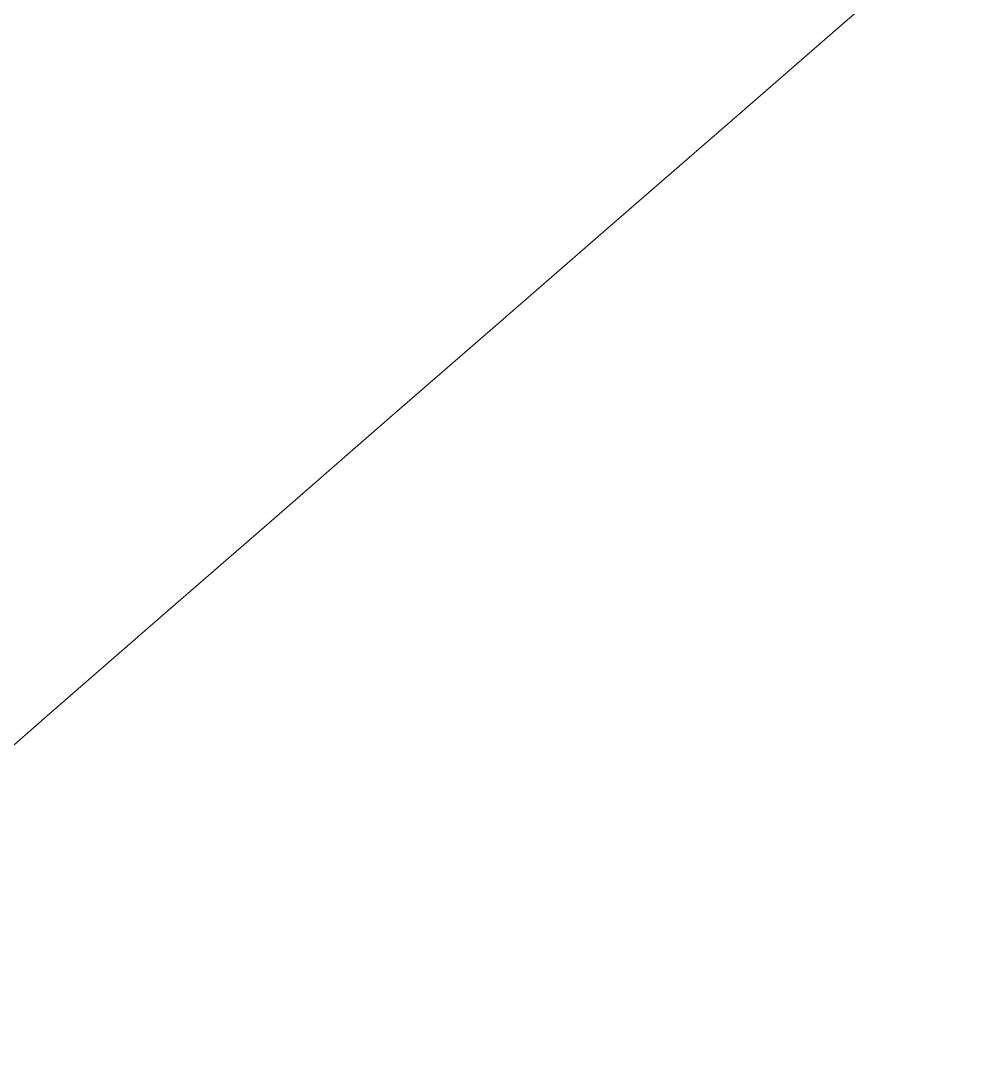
# Model space of a CAD drawing. Header units: millimetres. Extents: x -9018 to 25736, y -24663 to -1750.
# Drawn here: x -6652.7383 to -6652.6286, y -15981.6575 to -15981.5373 of the extents above; entities that cross this region are included whole.
import ezdxf

# ---------------------------------------------------------------- set-up
doc = ezdxf.new("R2010")
doc.units = ezdxf.units.MM
doc.layers.add('A-DETL-MBND', color=5, linetype='Continuous', lineweight=9)

# ---------------------------------------------------------------- blocks, each defined once
blk = doc.blocks.new('CRT_Veg_Vaso Hera Caída - Único-3794296-2 PAV')
at = {"layer": 'A-DETL-MBND'}
for points, knots in [([(-51.41402, -214.38968), (-49.87801, -213.185), (-46.80124, -210.78939), (-42.94752, -207.82449), (-39.88887, -205.46793), (-37.61062, -203.70799), (-35.32971, -201.95306), (-33.03354, -200.20451), (-30.71838, -198.4476), (-27.63004, -196.09607), (-23.80343, -193.18446), (-19.32011, -189.83339), (-15.01319, -186.51816), (-11.49104, -183.60777), (-9.15487, -181.58908), (-8.043, -180.6076), (-7.42482, -180.05638), (-6.97194, -179.65043), (-6.52411, -179.24483), (-5.92729, -178.69629), (-4.89333, -177.72822), (-3.46959, -176.35235), (-1.91769, -174.81579), (-0.60159, -173.51787), (0.46779, -172.51236), (1.35992, -171.70373), (2.08297, -171.07289), (2.66753, -170.57045), (3.12408, -170.19429), (3.55497, -169.90732), (3.69353, -169.92457), (3.71161, -170.04327)], [0, 0, 0, 0, 0.0625, 0.125, 0.15625, 0.1875, 0.21875, 0.25, 0.28125, 0.3125, 0.375, 0.4375, 0.5, 0.5625, 0.59375, 0.609375, 0.617188, 0.625, 0.632812, 0.640625, 0.65625, 0.6875, 0.71875, 0.75, 0.78125, 0.8125, 0.84375, 0.875, 0.90625, 0.9375, 1, 1, 1, 1]), ([(4.63832, -170.49973), (4.58313, -170.44805), (4.42218, -170.47165), (4.0899, -170.67507), (3.8585, -170.83999), (3.6617, -170.99135), (3.45051, -171.15633), (3.1551, -171.38687), (2.57307, -171.86029), (1.67831, -172.67776), (0.30362, -174.05117), (-0.93666, -175.29147), (-2.08784, -176.42042), (-2.92422, -177.22327), (-3.40634, -177.68108), (-3.88735, -178.13371), (-4.49996, -178.70827), (-5.51915, -179.66302), (-6.8517, -180.89954), (-8.53096, -182.41932), (-10.26245, -183.92568), (-12.0604, -185.41463), (-13.93928, -186.91807), (-15.87071, -188.42503), (-17.82622, -189.93738), (-19.79776, -191.45554), (-22.47031, -193.49215), (-25.8561, -196.05159), (-29.30047, -198.68825), (-32.05974, -200.81112), (-34.11713, -202.38785), (-36.14004, -203.94096), (-38.13624, -205.4872), (-40.12618, -207.03426), (-42.80738, -209.11491), (-46.20314, -211.74678), (-48.92396, -213.87416), (-50.28662, -214.945)], [0, 0, 0, 0, 0.055556, 0.083333, 0.097222, 0.111111, 0.125, 0.138889, 0.166667, 0.222222, 0.25, 0.277778, 0.305556, 0.319444, 0.326389, 0.333333, 0.347222, 0.361111, 0.388889, 0.416667, 0.444444, 0.472222, 0.5, 0.527778, 0.555556, 0.583333, 0.611111, 0.666667, 0.722222, 0.75, 0.777778, 0.805556, 0.833333, 0.861111, 0.888889, 0.944444, 1, 1, 1, 1]), ([(-50.28662, -214.945), (-49.37567, -215.01164), (-47.49572, -215.04874), (-44.99762, -214.83555), (-42.95149, -214.53254), (-41.39753, -214.24076), (-39.79352, -213.85648), (-38.11129, -213.34877), (-36.35772, -212.7251), (-33.95616, -211.7574), (-30.82939, -210.24875), (-26.78294, -207.75313), (-22.67692, -204.80887), (-19.25797, -202.07388), (-16.89761, -199.98136), (-15.7456, -198.90602), (-15.09586, -198.28361), (-14.61393, -197.8134), (-14.13508, -197.33955), (-13.49786, -196.70204), (-12.38962, -195.5712), (-10.83366, -193.90998), (-9.02553, -191.83198), (-7.29924, -189.67822), (-5.61366, -187.39496), (-3.95498, -185.0012), (-2.36213, -182.57538), (-0.86782, -180.19837), (0.53041, -177.88416), (2.31672, -174.80999), (3.56783, -172.54168), (4.37192, -171.04626)], [0, 0, 0, 0, 0.0625, 0.125, 0.15625, 0.1875, 0.21875, 0.25, 0.28125, 0.3125, 0.375, 0.4375, 0.5, 0.5625, 0.59375, 0.609375, 0.617188, 0.625, 0.632812, 0.640625, 0.65625, 0.6875, 0.71875, 0.75, 0.78125, 0.8125, 0.84375, 0.875, 0.90625, 0.9375, 1, 1, 1, 1]), ([(-59.51466, -237.2171), (-58.11129, -236.52151), (-55.27088, -235.09373), (-51.63565, -233.2053), (-48.71335, -231.64108), (-46.51874, -230.44177), (-44.2948, -229.20199), (-42.01971, -227.9083), (-39.69367, -226.55502), (-36.55386, -224.68069), (-32.57632, -222.2131), (-27.70413, -219.01626), (-22.88285, -215.62528), (-18.87387, -212.56933), (-16.14827, -210.3543), (-14.83152, -209.24934), (-14.09329, -208.61988), (-13.54874, -208.15066), (-13.00834, -207.67983), (-12.28755, -207.04444), (-11.03379, -205.91996), (-9.28389, -204.29511), (-7.30625, -202.37391), (-5.51825, -200.56216), (-3.90857, -198.86776), (-2.42388, -197.24105), (-1.08064, -195.70781), (0.12296, -194.27635), (1.19349, -192.95232), (2.46284, -191.32449), (3.24486, -190.26486), (3.6991, -189.6328)], [0, 0, 0, 0, 0.0625, 0.125, 0.15625, 0.1875, 0.21875, 0.25, 0.28125, 0.3125, 0.375, 0.4375, 0.5, 0.5625, 0.59375, 0.609375, 0.617188, 0.625, 0.632812, 0.640625, 0.65625, 0.6875, 0.71875, 0.75, 0.78125, 0.8125, 0.84375, 0.875, 0.90625, 0.9375, 1, 1, 1, 1]), ([(4.58529, -190.16367), (4.09337, -190.85146), (3.30245, -191.9218), (2.27923, -193.23653), (1.66567, -194.00516), (1.1884, -194.59327), (0.70361, -195.18044), (0.05293, -195.95529), (-1.12807, -197.32812), (-2.65985, -199.03719), (-4.64113, -201.13649), (-6.31807, -202.84504), (-7.81102, -204.3046), (-8.87216, -205.31039), (-9.47808, -205.87618), (-10.07989, -206.43251), (-10.83597, -207.12193), (-12.06965, -208.22713), (-13.64785, -209.60335), (-15.60153, -211.24534), (-17.60338, -212.86498), (-19.68247, -214.4828), (-21.83725, -216.0981), (-24.02607, -217.68125), (-25.47683, -218.69723), (-26.19865, -219.19535)], [0, 0, 0, 0, 0.0555556, 0.0833333, 0.0972222, 0.1111111, 0.125, 0.1388889, 0.1666667, 0.2222222, 0.25, 0.2777778, 0.3055556, 0.3194444, 0.3263889, 0.3333333, 0.3472222, 0.3611111, 0.3888889, 0.4166667, 0.4444444, 0.4722222, 0.5, 0.5277778, 0.5555556, 0.5555556, 0.5555556, 0.5555556]), ([(-58.43655, -237.86293), (-57.15075, -237.35714), (-54.53591, -236.29224), (-51.15729, -234.81343), (-48.42705, -233.55439), (-46.37002, -232.57298), (-44.27504, -231.53624), (-42.11755, -230.42583), (-39.89948, -229.23928), (-36.89204, -227.56767), (-33.05148, -225.304), (-28.27024, -222.2262), (-23.497, -218.88114), (-19.51797, -215.84462), (-16.7953, -213.6137), (-15.47469, -212.49226), (-14.73262, -211.85076), (-14.18416, -211.37086), (-13.63945, -210.88876), (-12.91304, -210.23861), (-11.64867, -209.08718), (-9.87853, -207.41586), (-7.85857, -205.40934), (-6.00005, -203.4657), (-4.28302, -201.5776), (-2.66387, -199.71215), (-1.16675, -197.90891), (0.19946, -196.19476), (1.43977, -194.57759), (2.95448, -192.52824), (3.93897, -191.12269), (4.53655, -190.24629)], [0, 0, 0, 0, 0.0625, 0.125, 0.15625, 0.1875, 0.21875, 0.25, 0.28125, 0.3125, 0.375, 0.4375, 0.5, 0.5625, 0.59375, 0.609375, 0.617188, 0.625, 0.632812, 0.640625, 0.65625, 0.6875, 0.71875, 0.75, 0.78125, 0.8125, 0.84375, 0.875, 0.90625, 0.9375, 1, 1, 1, 1]), ([(-35.57291, -235.56446), (-34.60668, -234.93408), (-32.67074, -233.64814), (-30.23007, -231.96222), (-28.30601, -230.59051), (-26.88073, -229.55263), (-25.43649, -228.47807), (-23.94316, -227.34146), (-22.39811, -226.13585), (-20.30554, -224.45852), (-17.65285, -222.24283), (-14.38164, -219.3345), (-11.16308, -216.25985), (-8.60458, -213.61813), (-6.86882, -211.71051), (-5.89985, -210.61019), (-5.18834, -209.7843), (-4.47853, -208.94154), (-3.52663, -207.78417), (-2.35751, -206.30904), (-1.04164, -204.56129), (0.12623, -202.92986), (1.14565, -201.43773), (2.07122, -200.02005), (2.76654, -198.90589), (3.28458, -198.04842), (3.77915, -197.21151), (4.35274, -196.20801), (5.17761, -194.70262), (5.70025, -193.68557), (6.01161, -193.05874)], [0, 0, 0, 0, 0.0625, 0.125, 0.15625, 0.1875, 0.21875, 0.25, 0.28125, 0.3125, 0.375, 0.4375, 0.5, 0.5625, 0.59375, 0.609375, 0.625, 0.640625, 0.65625, 0.6875, 0.71875, 0.75, 0.78125, 0.8125, 0.84375, 0.859375, 0.875, 0.90625, 0.9375, 1, 1, 1, 1]), ([(6.93899, -193.43941), (6.62875, -194.06555), (6.10805, -195.08185), (5.2866, -196.58661), (4.71551, -197.5899), (4.22329, -198.42658), (3.70793, -199.28368), (3.01642, -200.39734), (2.09605, -201.81475), (1.08215, -203.3075), (-0.07966, -204.94047), (-1.38852, -206.69019), (-2.55129, -208.16725), (-3.49797, -209.32629), (-4.2039, -210.17038), (-4.91154, -210.99769), (-5.87528, -212.10003), (-7.60179, -214.01154), (-10.14675, -216.6593), (-13.34986, -219.74303), (-16.6059, -222.66072), (-19.24678, -224.88403), (-21.33046, -226.56747), (-22.86864, -227.77725), (-24.35508, -228.91758), (-25.79266, -229.99569), (-27.21136, -231.03698), (-29.12653, -232.41319), (-31.55595, -234.10467), (-33.48311, -235.39491), (-34.445, -236.02744)], [0, 0, 0, 0, 0.0625, 0.09375, 0.125, 0.140625, 0.15625, 0.1875, 0.21875, 0.25, 0.28125, 0.3125, 0.34375, 0.359375, 0.375, 0.390625, 0.40625, 0.4375, 0.5, 0.5625, 0.625, 0.6875, 0.71875, 0.75, 0.78125, 0.8125, 0.84375, 0.875, 0.9375, 1, 1, 1, 1]), ([(-39.53432, -231.29097), (-38.53484, -230.78317), (-36.52845, -229.73935), (-33.98848, -228.3494), (-31.98032, -227.20703), (-30.48981, -226.33711), (-28.97585, -225.42962), (-27.40597, -224.46148), (-25.77737, -223.42682), (-23.56585, -221.9774), (-20.74977, -220.04157), (-17.24938, -217.4547), (-13.78019, -214.68437), (-11.00355, -212.28205), (-9.10698, -210.53193), (-8.04425, -209.51787), (-7.2617, -208.75418), (-6.4791, -207.973), (-5.42717, -206.89822), (-4.12959, -205.52295), (-2.6585, -203.88203), (-1.34079, -202.33574), (-0.17766, -200.90445), (0.69169, -199.78572), (1.1723, -199.14795), (1.31713, -198.95396)], [0, 0, 0, 0, 0.0625, 0.125, 0.15625, 0.1875, 0.21875, 0.25, 0.28125, 0.3125, 0.375, 0.4375, 0.5, 0.5625, 0.59375, 0.609375, 0.625, 0.640625, 0.65625, 0.6875, 0.71875, 0.75, 0.78125, 0.8125, 0.8263699, 0.8263699, 0.8263699, 0.8263699]), ([(-3.36088, -206.15151), (-3.8161, -206.64698), (-4.54063, -207.41811), (-5.53589, -208.44193), (-6.31475, -209.22478), (-7.09357, -209.99024), (-8.15128, -211.00678), (-10.03897, -212.76158), (-12.80266, -215.1711), (-16.25727, -217.9519), (-19.74341, -220.54945), (-22.54838, -222.49391), (-24.75157, -223.95019), (-26.3737, -224.9896), (-27.93702, -225.96205), (-29.44465, -226.87363), (-30.9289, -227.74751), (-32.9286, -228.89514), (-35.45783, -230.29157), (-37.45584, -231.34043), (-38.45118, -231.85073)], [0.3155831, 0.3155831, 0.3155831, 0.3155831, 0.34375, 0.359375, 0.375, 0.390625, 0.40625, 0.4375, 0.5, 0.5625, 0.625, 0.6875, 0.71875, 0.75, 0.78125, 0.8125, 0.84375, 0.875, 0.9375, 1, 1, 1, 1]), ([(-15.19651, -219.06966), (-14.97986, -218.87376), (-13.68739, -217.69597), (-11.33793, -215.45349), (-8.79065, -212.82045), (-7.0587, -210.90863), (-6.09058, -209.80258), (-5.61606, -209.24765), (-5.37903, -208.96721)], [0.4249206, 0.4249206, 0.4249206, 0.4249206, 0.4375, 0.5, 0.5625, 0.59375, 0.609375, 0.625, 0.625, 0.625, 0.625])]:
    blk.add_open_spline(points, degree=3, knots=knots, dxfattribs=at)

msp = doc.modelspace()

# ---------------------------------------------------------------- block references
at = {"layer": 'A-DETL-MBND', "rotation": 180}
msp.add_blockref('CRT_Veg_Vaso Hera Caída - Único-3794296-2 PAV', (-6664.62006, -16194.65077), dxfattribs=at)

doc.saveas('drawing.dxf')
